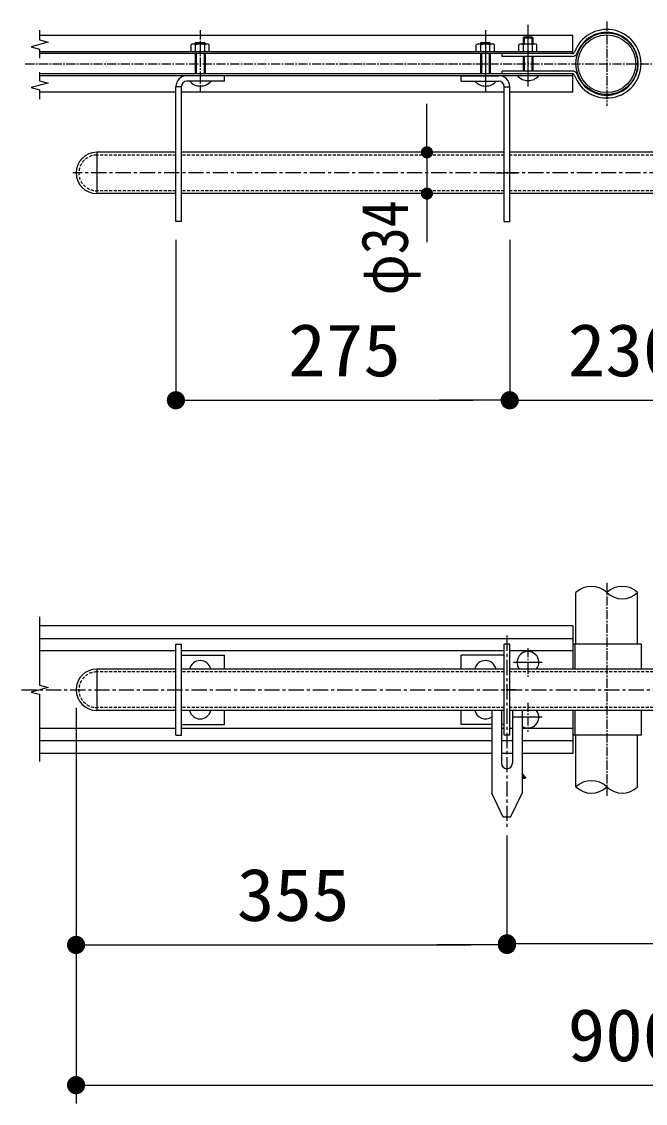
# Model space of a CAD drawing. Units: millimetres, scale not verified, with parts at other scales. Extents: x -5940 to 5940, y -4200 to 4200.
# Drawn here: x 2682 to 3709, y 264 to 2045 of the extents above; entities that cross this region are included whole.
import ezdxf
from ezdxf.enums import TextEntityAlignment as Align

# ---------------------------------------------------------------- set-up
doc = ezdxf.new("R2010")
doc.units = ezdxf.units.MM
doc.header["$LTSCALE"] = 20
for name, pattern in [('USER1', [0.375, 0.25, -0.125]), ('USER2', [1.125, 0.75, -0.125, 0.125, -0.125]), ('USER3', [2, 1.25, -0.25, 0.25, -0.25])]:
    doc.linetypes.add(name, pattern=pattern)
for name, color, linetype, lineweight in [('0-2_SUNPOU', 1, 'Continuous', 25), ('0-4_7詳細', 7, 'Continuous', 25), ('0-8_0', 7, 'Continuous', 25)]:
    doc.layers.add(name, color=color, linetype=linetype, lineweight=lineweight)
doc.styles.add('ＭＳ ゴシック', font='')
doc.styles.get('ＭＳ ゴシック').set_extended_font_data('MS Gothic')

# ---------------------------------------------------------------- blocks, each defined once
blk = doc.blocks.new('M1')
at = {"layer": '0-2_SUNPOU'}
blk.add_line((-5, 0), (-38.576, 0), dxfattribs=at)
for points in [[(0, 0), (-5, 0), (-4.961, 0.627)], [(0, 0), (-4.961, -0.627), (-5, 0)], [(0, 0), (-4.961, 0.627), (-4.843, 1.243)], [(0, 0), (-4.843, -1.243), (-4.961, -0.627)], [(0, 0), (-4.843, 1.243), (-4.649, 1.841)], [(0, 0), (-4.649, -1.841), (-4.843, -1.243)], [(0, 0), (-4.649, 1.841), (-4.382, 2.409)], [(0, 0), (-4.382, -2.409), (-4.649, -1.841)], [(0, 0), (-4.382, 2.409), (-4.045, 2.939)], [(0, 0), (-4.045, -2.939), (-4.382, -2.409)], [(0, 0), (-4.045, 2.939), (-3.645, 3.423)], [(0, 0), (-3.645, -3.423), (-4.045, -2.939)], [(0, 0), (-3.645, 3.423), (-3.187, 3.853)], [(0, 0), (-3.187, -3.853), (-3.645, -3.423)], [(0, 0), (-3.187, 3.853), (-2.679, 4.222)], [(0, 0), (-2.679, -4.222), (-3.187, -3.853)], [(0, 0), (-2.679, 4.222), (-2.129, 4.524)], [(0, 0), (-2.129, -4.524), (-2.679, -4.222)], [(0, 0), (-2.129, 4.524), (-1.545, 4.755)], [(0, 0), (-1.545, -4.755), (-2.129, -4.524)], [(0, 0), (-1.545, 4.755), (-0.937, 4.911)], [(0, 0), (-0.937, -4.911), (-1.545, -4.755)], [(0, 0), (-0.937, 4.911), (-0.314, 4.99)], [(0, 0), (-0.314, -4.99), (-0.937, -4.911)], [(0, 0), (-0.314, 4.99), (0.314, 4.99)], [(0, 0), (0.314, -4.99), (-0.314, -4.99)], [(0, 0), (0.314, 4.99), (0.937, 4.911)], [(0, 0), (0.937, 4.911), (1.545, 4.755)], [(0, 0), (1.545, 4.755), (2.129, 4.524)], [(0, 0), (2.129, 4.524), (2.679, 4.222)], [(0, 0), (2.679, 4.222), (3.187, 3.853)], [(0, 0), (3.187, 3.853), (3.645, 3.423)], [(0, 0), (3.645, 3.423), (4.045, 2.939)], [(0, 0), (4.045, 2.939), (4.382, 2.409)], [(0, 0), (4.382, 2.409), (4.649, 1.841)], [(0, 0), (4.649, 1.841), (4.843, 1.243)], [(0, 0), (4.843, 1.243), (4.961, 0.627)], [(0, 0), (4.961, 0.627), (5, 0)], [(0, 0), (0.937, -4.911), (0.314, -4.99)], [(0, 0), (1.545, -4.755), (0.937, -4.911)], [(0, 0), (2.129, -4.524), (1.545, -4.755)], [(0, 0), (2.679, -4.222), (2.129, -4.524)], [(0, 0), (3.187, -3.853), (2.679, -4.222)], [(0, 0), (3.645, -3.423), (3.187, -3.853)], [(0, 0), (4.045, -2.939), (3.645, -3.423)], [(0, 0), (4.382, -2.409), (4.045, -2.939)], [(0, 0), (4.649, -1.841), (4.382, -2.409)], [(0, 0), (4.843, -1.243), (4.649, -1.841)], [(0, 0), (4.961, -0.627), (4.843, -1.243)], [(0, 0), (5, 0), (4.961, -0.627)]]:
    blk.add_solid(points, dxfattribs=at)
blk = doc.blocks.new('_Open')
at = {"layer": '0-8_0'}
blk.add_line((-20, 3.33), (0, 0), dxfattribs=at)
blk.add_lwpolyline([(-20, -3.33), (0, 0), (-20, 0)], dxfattribs=at)

msp = doc.modelspace()

# ---------------------------------------------------------------- linework, layer by layer
at = {"layer": '0-4_7詳細', "color": 1, "linetype": 'USER2'}
for p, q in [((2975.78, 2030.83), (2975.78, 1929.34)), ((3645.78, 2045.15), (3645.78, 1906.55)), ((2687.6, 1975.85), (4680.26, 1975.85)), ((3462.82, 1796.05), (3499.18, 1796.05)), ((3645.78, 1121.15), (3645.78, 770.65)), ((3515.78, 1013.88), (3515.78, 966.5)), ((2926.39, 945.19), (2944.78, 945.19)), ((3495.16, 945.19), (3476.78, 945.19)), ((3515.78, 923.88), (3515.78, 876.5))]:
    msp.add_line(p, q, dxfattribs=at)
at = {"layer": '0-4_7詳細', "color": 1}
for p, q in [((3445.78, 2030.83), (3445.78, 1929.34)), ((3515.78, 2039.83), (3515.78, 1938.34)), ((3349.39, 1870.05), (3349.39, 1910.05)), ((3456.78, 1830.05), (3329.39, 1830.05)), ((3349.39, 1830.05), (3349.39, 1762.05)), ((3456.78, 1762.05), (3329.39, 1762.05)), ((3349.39, 1722.05), (3349.39, 1682.05)), ((2935.78, 1686.05), (2935.78, 1421.85)), ((3485.78, 1686.05), (3485.78, 1421.85)), ((3485.78, 1686.05), (3485.78, 1421.85)), ((2995.78, 1421.85), (3425.78, 1421.85)), ((3545.78, 1421.85), (3887.38, 1421.85)), ((3539.47, 990.19), (3492.09, 990.19)), ((2771.28, 915.19), (2771.28, 264.28)), ((2771.28, 915.19), (2771.28, 525.16)), ((3539.47, 900.19), (3492.09, 900.19)), ((3481.28, 705.19), (3481.28, 527.66)), ((3481.28, 684.81), (3481.28, 525.16)), ((2831.28, 525.16), (3421.28, 525.16)), ((3541.28, 527.66), (4511.28, 527.66)), ((2831.28, 294.28), (4511.28, 294.28))]:
    msp.add_line(p, q, dxfattribs=at)
at = {"layer": '0-4_7詳細'}
for p, q in [((3589.78, 2022.45), (2711.12, 2022.45)), ((3509.38, 2020.05), (3507.78, 2018.45)), ((3507.78, 2018.45), (3507.78, 2008.65)), ((3509.38, 2020.05), (3522.18, 2020.05)), ((3509.38, 2020.05), (3509.38, 2008.65)), ((3522.18, 2020.05), (3522.18, 2008.65)), ((3523.78, 2018.45), (3523.78, 2008.65)), ((3589.78, 1992.45), (3589.78, 2022.45)), ((3589.78, 1995.65), (2711.12, 1995.65)), ((2960.78, 1995.65), (2960.78, 2007.05)), ((2964.41, 2008.65), (2987.29, 2008.65)), ((2969.38, 2011.05), (2967.78, 2009.45)), ((2967.78, 2009.45), (2967.78, 2008.65)), ((2967.78, 2009.45), (2983.78, 2009.45)), ((2968.28, 1995.65), (2968.28, 2007.05)), ((2969.38, 2011.05), (2969.38, 2008.65)), ((2983.78, 2009.45), (2982.18, 2011.05)), ((2983.28, 1995.65), (2983.28, 2007.05)), ((2983.78, 2009.45), (2983.78, 2008.65)), ((2990.78, 1995.65), (2990.78, 2007.05)), ((3430.78, 1995.65), (3430.78, 2007.05)), ((3434.41, 2008.65), (3457.29, 2008.65)), ((3437.78, 2009.45), (3453.78, 2009.45)), ((3438.28, 1995.65), (3438.28, 2007.05)), ((3439.38, 2011.05), (3439.38, 2008.65)), ((3439.38, 2011.05), (3452.18, 2011.05)), ((3452.18, 2011.05), (3452.18, 2008.65)), ((3453.78, 2009.45), (3452.18, 2011.05)), ((3453.28, 1995.65), (3453.28, 2007.05)), ((3453.78, 2009.45), (3453.78, 2008.65)), ((3460.78, 1995.65), (3460.78, 2007.05)), ((3500.78, 1995.65), (3500.78, 2007.05)), ((3530.78, 1995.65), (3500.78, 1995.65)), ((3504.41, 2008.65), (3527.29, 2008.65)), ((3508.28, 1995.65), (3508.28, 2007.05)), ((3523.28, 1995.65), (3523.28, 2007.05)), ((3530.78, 1995.65), (3530.78, 2007.05)), ((3589, 1992.45), (2711.12, 1992.45)), ((2967.78, 1992.45), (2967.78, 1959.25)), ((2969.38, 1992.45), (2969.38, 1959.25)), ((2982.18, 1992.45), (2982.18, 1959.25)), ((2983.78, 1992.45), (2983.78, 1959.25)), ((3437.78, 1992.45), (3437.78, 1959.25)), ((3439.38, 1992.45), (3439.38, 1959.25)), ((3452.18, 1992.45), (3452.18, 1959.25)), ((3453.78, 1992.45), (3453.78, 1959.25)), ((3473.27, 1987.85), (3473.27, 1992.45)), ((3589, 1987.85), (3473.27, 1987.85)), ((3507.78, 1987.85), (3507.78, 1963.85)), ((3509.38, 1987.85), (3509.38, 1963.85)), ((3522.18, 1987.85), (3522.18, 1963.85)), ((3523.78, 1987.85), (3523.78, 1963.85)), ((3589, 1959.25), (2711.12, 1959.25)), ((3589, 1963.85), (3473.27, 1963.85)), ((3473.27, 1959.25), (3473.27, 1963.85)), ((3589.78, 1929.25), (3589.78, 1959.25)), ((3589.78, 1956.05), (2711.12, 1956.05)), ((3015.78, 1956.05), (2953.78, 1956.05)), ((3015.78, 1947.05), (2953.78, 1947.05)), ((3015.78, 1947.05), (3015.78, 1956.05)), ((3405.78, 1956.05), (3467.78, 1956.05)), ((3405.78, 1947.05), (3405.78, 1956.05)), ((3405.78, 1947.05), (3467.78, 1947.05)), ((2935.78, 1929.25), (2711.12, 1929.25)), ((2935.78, 1716.05), (2935.78, 1938.05)), ((2944.78, 1938.05), (2935.78, 1938.05)), ((2944.78, 1716.05), (2944.78, 1938.05)), ((3476.78, 1929.25), (2944.78, 1929.25)), ((3476.78, 1716.05), (3476.78, 1938.05)), ((3476.78, 1938.05), (3485.78, 1938.05)), ((3485.78, 1716.05), (3485.78, 1938.05)), ((3589.78, 1929.25), (3485.78, 1929.25)), ((2935.78, 1830.05), (2805.28, 1830.05)), ((2805.28, 1830.05), (2805.28, 1762.05)), ((2805.28, 1830.05), (2805.28, 1762.05)), ((3476.78, 1830.05), (2944.78, 1830.05)), ((3947.38, 1830.05), (3485.78, 1830.05)), ((2935.78, 1762.05), (2805.28, 1762.05)), ((3476.78, 1762.05), (2944.78, 1762.05)), ((3947.38, 1762.05), (3485.78, 1762.05)), ((2944.78, 1716.05), (2935.78, 1716.05)), ((3476.78, 1716.05), (3485.78, 1716.05)), ((3594.98, 1020.19), (3594.98, 1105.19)), ((3696.58, 1020.19), (3696.58, 1105.19)), ((3589.78, 1050.19), (2711.12, 1050.19)), ((3589.78, 1050.19), (3589.78, 979.19)), ((3589.78, 1029.19), (2711.12, 1029.19)), ((2935.78, 870.19), (2935.78, 1020.19)), ((2935.78, 1020.19), (2944.78, 1020.19)), ((2944.78, 870.19), (2944.78, 1020.19)), ((3476.78, 870.19), (3476.78, 1020.19)), ((3485.78, 1020.19), (3476.78, 1020.19)), ((3485.78, 870.19), (3485.78, 1020.19)), ((3702.18, 1020.19), (3589.78, 1020.19)), ((3593.27, 1020.19), (3593.27, 979.19)), ((3702.18, 1020.19), (3702.18, 979.19)), ((2935.78, 1009.19), (2711.12, 1009.19)), ((3476.78, 1009.19), (2944.78, 1009.19)), ((2944.78, 1002.19), (3015.78, 1002.19)), ((3015.78, 979.19), (3015.78, 1002.19)), ((3476.78, 1002.19), (3405.78, 1002.19)), ((3405.78, 979.19), (3405.78, 1002.19)), ((3589.78, 1009.19), (3485.78, 1009.19)), ((2805.28, 979.19), (2805.28, 911.19)), ((2805.28, 979.19), (2805.28, 911.19)), ((2935.78, 979.19), (2805.28, 979.19)), ((3476.78, 979.19), (2944.78, 979.19)), ((3947.38, 979.19), (3485.78, 979.19)), ((2935.78, 911.19), (2805.28, 911.19)), ((3476.78, 911.19), (2944.78, 911.19)), ((3015.78, 888.19), (3015.78, 911.19)), ((3456.28, 911.19), (3456.28, 775.19)), ((3472.28, 911.19), (3472.28, 824.19)), ((3947.38, 911.19), (3485.78, 911.19)), ((3490.28, 911.19), (3490.28, 824.19)), ((3506.28, 911.19), (3506.28, 775.19)), ((3589.78, 911.19), (3589.78, 840.19)), ((3593.27, 911.19), (3593.27, 870.19)), ((3702.18, 911.19), (3702.18, 870.19)), ((2935.78, 881.19), (2711.12, 881.19)), ((2944.78, 888.19), (3015.78, 888.19)), ((3456.28, 881.19), (2944.78, 881.19)), ((3476.78, 888.19), (3472.28, 888.19)), ((3476.78, 881.19), (3472.28, 881.19)), ((3490.28, 881.19), (3485.78, 881.19)), ((3589.78, 881.19), (3506.28, 881.19)), ((3456.28, 861.19), (2711.12, 861.19)), ((2935.78, 870.19), (2944.78, 870.19)), ((3490.28, 861.19), (3472.28, 861.19)), ((3485.78, 870.19), (3476.78, 870.19)), ((3589.78, 861.19), (3506.28, 861.19)), ((3702.18, 870.19), (3589.78, 870.19)), ((3594.98, 785.19), (3594.98, 870.19)), ((3696.58, 785.19), (3696.58, 870.19)), ((3456.28, 840.19), (2711.12, 840.19)), ((3490.28, 840.19), (3472.28, 840.19)), ((3589.78, 840.19), (3506.28, 840.19)), ((3475.28, 735.19), (3456.28, 775.19)), ((3487.28, 735.19), (3506.28, 775.19)), ((3487.28, 735.19), (3475.28, 735.19))]:
    msp.add_line(p, q, dxfattribs=at)
at = {"layer": '0-4_7詳細', "linetype": 'USER1'}
for p, q in [((2935.78, 1825.45), (2805.28, 1825.45)), ((3476.78, 1825.45), (2944.78, 1825.45)), ((3947.38, 1825.45), (3485.78, 1825.45)), ((2935.78, 1766.65), (2805.28, 1766.65)), ((3476.78, 1766.65), (2944.78, 1766.65)), ((3947.38, 1766.65), (3485.78, 1766.65)), ((2935.78, 974.59), (2805.28, 974.59)), ((3476.78, 974.59), (2944.78, 974.59)), ((3947.38, 974.59), (3485.78, 974.59)), ((2935.78, 915.79), (2805.28, 915.79)), ((3476.78, 915.79), (2944.78, 915.79)), ((3947.38, 915.79), (3485.78, 915.79))]:
    msp.add_line(p, q, dxfattribs=at)
at = {"layer": '0-4_7詳細', "color": 1, "linetype": 'USER3'}
for p, q in [((4581.43, 1796.05), (2765.94, 1796.05)), ((3481.28, 1034.3), (3481.28, 714.81)), ((2681.56, 945.19), (4680.26, 945.19))]:
    msp.add_line(p, q, dxfattribs=at)
at = {"layer": '0-4_7詳細'}
for points in [[(2711.12, 2031.11), (2711.12, 2014.95), (2725.11, 2011.2), (2697.12, 2003.7), (2711.12, 1999.95), (2711.12, 1984.79)], [(3507.78, 2018.45), (3523.78, 2018.45), (3522.18, 2020.05)], [(2969.38, 2011.05), (2982.18, 2011.05), (2982.18, 2008.65)], [(3439.38, 2011.05), (3437.78, 2009.45), (3437.78, 2008.65)], [(2711.12, 1961.81), (2711.12, 1947.75), (2725.11, 1944), (2697.12, 1936.5), (2711.12, 1932.75), (2711.12, 1917.5)], [(2711.12, 1065.53), (2711.12, 952.69), (2725.11, 948.94), (2697.12, 941.44), (2711.12, 937.69), (2711.12, 827.19)], [(3456.28, 888.19), (3405.78, 888.19), (3405.78, 911.19)]]:
    msp.add_lwpolyline(points, dxfattribs=at)
for radius in [50.8, 47.6]:
    msp.add_circle((3645.78, 1975.85), radius, dxfattribs=at)
for centre, radius, start, end in [((3645.78, 1975.85), 56.4, 199.94144, 160.05856), ((3645.78, 1975.85), 51.8, 199.94144, 160.05856), ((2964.53, 2003.46), 5.19, 43.75516, 136.24484), ((2975.78, 1990.27), 18.38, 65.91485, 114.08515), ((2987.03, 2003.47), 5.18, 43.62212, 136.37788), ((3434.53, 2003.46), 5.19, 43.75516, 136.24484), ((3445.78, 1990.27), 18.38, 65.91485, 114.08515), ((3457.03, 2003.47), 5.18, 43.62212, 136.37788), ((3504.53, 2003.46), 5.19, 43.75516, 136.24484), ((3515.78, 1990.27), 18.38, 65.91485, 114.08515), ((3527.03, 2003.47), 5.18, 43.62212, 136.37788), ((3589, 1996.45), 4, 270, 340.05856), ((3589, 1996.45), 8.6, 270, 340.05856), ((3589, 1955.25), 8.6, 19.94144, 90), ((3589, 1955.25), 4, 19.94144, 90), ((2953.78, 1938.05), 18, 90, 180), ((2953.78, 1938.05), 9, 90, 180), ((2976.19, 1962.37), 23.32, 221.06115, 318.93885), ((3446.19, 1962.37), 23.32, 221.06115, 318.93885), ((3467.78, 1938.05), 18, 0, 90), ((3467.78, 1938.05), 9, 0, 90), ((3516.19, 1971.37), 23.32, 221.06115, 318.93885), ((2805.28, 1796.05), 34, 90, 270), ((3620.38, 1078.65), 36.74, 46.26576, 133.73424), ((3671.18, 1078.65), 36.74, 46.26576, 133.73424), ((3671.18, 1131.74), 36.74, 226.26576, 313.73424), ((3515.78, 990.19), 18, 322.33011, 217.66989), ((2975.78, 975.19), 18, 12.83959, 167.16041), ((3445.78, 975.19), 18, 12.83959, 167.16041), ((2805.28, 945.19), 34, 90, 270), ((2975.78, 915.19), 18, 192.83959, 347.16041), ((3445.78, 915.19), 18, 192.83959, 305.68533), ((3515.78, 900.19), 18, 238.14457, 37.66989), ((3481.28, 824.19), 9, 180, 0), ((3620.38, 758.65), 36.74, 46.26576, 133.73424), ((3620.38, 811.74), 36.74, 226.26576, 313.73424), ((3671.18, 811.74), 36.74, 226.26576, 313.73424)]:
    msp.add_arc(centre, radius, start, end, dxfattribs=at)
at = {"layer": '0-4_7詳細', "linetype": 'USER1'}
for centre in [(2805.28, 1796.05), (2805.28, 945.19)]:
    msp.add_arc(centre, 29.4, 90, 270, dxfattribs=at)

# ---------------------------------------------------------------- block references
at = {"layer": '0-4_7詳細'}
for name, p, xscale, yscale, rotation in [('M1', (3349.39, 1830.05), 2, 2, 270), ('M1', (3349.39, 1762.05), 2, 2, 90), ('M1', (2935.78, 1421.85), 3, 3, 180), ('M1', (3485.78, 1421.85), 3, 3, 180), ('_Open', (3506.28, 807.59), 0.5, 0.5, 120), ('M1', (2771.28, 525.16), 3, 3, 180), ('M1', (3481.28, 527.66), 3, 3, 180), ('M1', (2771.28, 294.28), 3, 3, 180)]:
    msp.add_blockref(name, p, dxfattribs=dict(at, xscale=xscale, yscale=yscale, rotation=rotation))
at = {"layer": '0-4_7詳細', "xscale": 3, "yscale": 3}
for p in [(3485.78, 1421.85), (3481.28, 525.16)]:
    msp.add_blockref('M1', p, dxfattribs=at)

# ---------------------------------------------------------------- texts
at = {"layer": '0-4_7詳細', "style": 'ＭＳ ゴシック', "width": 0.85}
msp.add_text('φ34', height=76.97, rotation=90, dxfattribs=at).set_placement((3341.15, 1594.53), align=Align.BOTTOM_LEFT)
at = {"layer": '0-4_7詳細', "style": 'ＭＳ ゴシック', "width": 1.05}
for s, p in [('275', (3120.78, 1435.2)), ('230.8', (3581.58, 1435.2)), ('355', (3036.28, 538.51)), ('900', (3581.28, 307.63))]:
    msp.add_text(s, height=86.66, dxfattribs=at).set_placement(p, align=Align.BOTTOM_LEFT)

doc.saveas('drawing.dxf')
